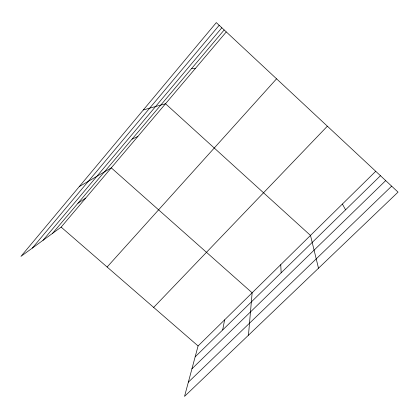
<?xml version="1.0" encoding="UTF-8"?>
<svg xmlns="http://www.w3.org/2000/svg" width="419" height="419" viewBox="0 0 419 419"><rect width="100%" height="100%" fill="white"/><g stroke="black" fill="none" stroke-linecap="round" stroke-linejoin="round"><path stroke-width="0.63" d="M248.457 335.237L252.138 292.808L111.276 167.857L79.243 186.623M222.699 329.931L224.605 319.88M375.675 171.334L198.082 345.953L184.528 396.395L398.05 192.117L216.304 22.605L20.95 256.381L61.137 227.114L226.25 31.964M32.315 248.106L219.168 25.297M42.995 240.328L221.819 27.795M52.485 233.42L224.149 29.99M107.117 267.013L276.524 78.856M153.668 307.41L327.323 126.234M195.154 356.862L380.426 175.744M191.949 368.788L385.674 180.62M188.351 382.18L391.639 186.162M77.929 203.262L85.722 198.056M132.016 139.171L137.856 136.442M143.308 109.961L165.515 103.744L310.489 235.431L318.503 268.223M191.755 68.376L195.228 68.627M61.137 227.114L198.082 345.953M342.402 204.053L345.57 209.819M280.746 264.677L281.154 272.79"/></g></svg>
